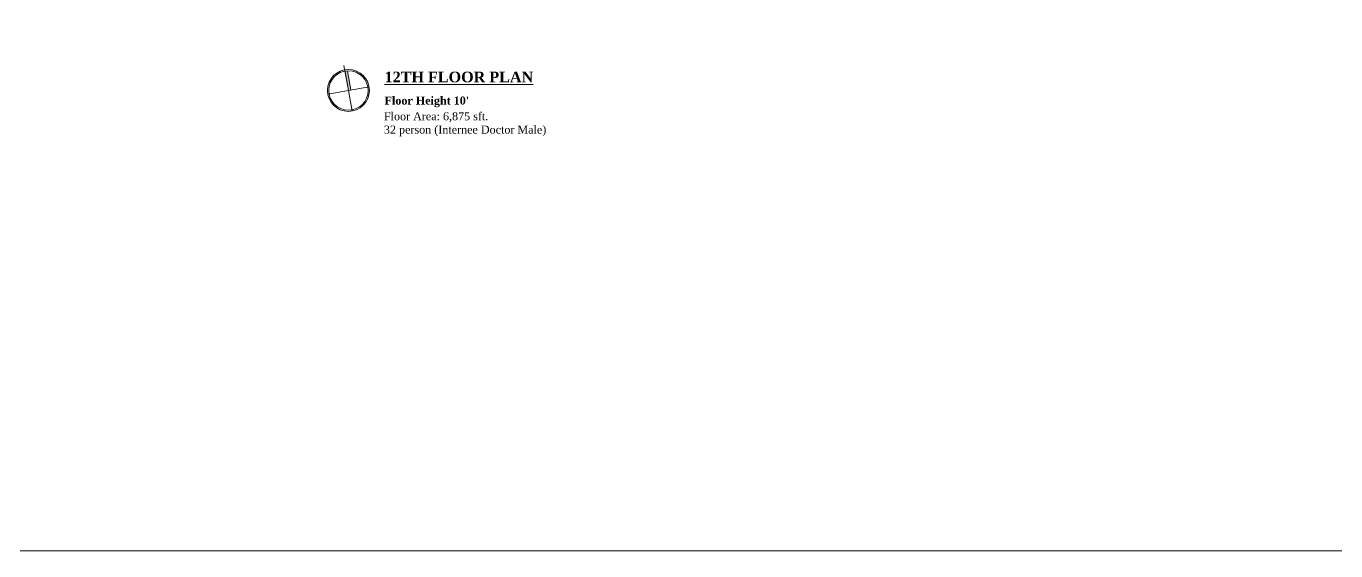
# Model space of a CAD drawing. Header units: feet. Extents: x 25261344 to 25389498, y 30010528 to 30074588.
# Drawn here: x 25380020 to 25382475, y 30071075 to 30072059 of the extents above; entities that cross this region are included whole.
import ezdxf

# ---------------------------------------------------------------- set-up
doc = ezdxf.new("R2010")
doc.units = ezdxf.units.FT
doc.header["$LTSCALE"] = 30
doc.header["$MEASUREMENT"] = 0
doc.layers.get('0').update_dxf_attribs({"lineweight": 5})
doc.layers.add('TITLE TEXT', color=7, linetype='Continuous', lineweight=18)
doc.styles.add('MtXpl_Times_New_Roma', font='timesbd.ttf')
doc.styles.get("Standard").update_dxf_attribs({"font": 'timesbd.ttf'})

msp = doc.modelspace()

# ---------------------------------------------------------------- hatches: boundary and pattern name
at = {"layer": 'TITLE TEXT'}
msp.add_hatch(color=256, dxfattribs=at).paths.add_polyline_path([(25380622.3, 30071975.6, 0.032487), (25380617.6, 30071975.1), (25380624.2, 30071938.7), (25380628.9, 30071939.6)])

# ---------------------------------------------------------------- linework, layer by layer
msp.add_lwpolyline([(25352085.2, 30073771.6), (25389498.3, 30073771.6), (25389498.3, 30071075.1), (25352085.2, 30071075.1)], close=True)
for p, q in [((25380624.2, 30071938.7), (25380615.7, 30071985.6)), ((25380631.2, 30071900.1), (25380617.2, 30071977.3)), ((25380628.9, 30071939.6), (25380622.3, 30071975.8)), ((25380585.5, 30071931.7), (25380662.8, 30071945.7))]:
    msp.add_line(p, q, dxfattribs=at)
for radius in [39.3, 37]:
    msp.add_circle((25380624.2, 30071938.7), radius, dxfattribs=at)

# ---------------------------------------------------------------- texts
at = {"layer": 'TITLE TEXT', "style": 'MtXpl_Times_New_Roma'}
for s, height, p in [('%%U12TH FLOOR PLAN', 20, (25380692, 30071954)), ("Floor Height 10'", 15, (25380692, 30071912.3))]:
    msp.add_text(s, height=height, dxfattribs=at).set_placement(p)
at = {"layer": 'TITLE TEXT', "insert": (25380679.4, 30071897.8), "char_height": 15, "width": 390.036, "attachment_point": 1}
msp.add_mtext('{\\fTimes New Roman|b0|i0|c0|p18;  Floor Area: 6,875 sft.\\P  32 person (Internee Doctor Male)}', dxfattribs=at)

doc.saveas('drawing.dxf')
